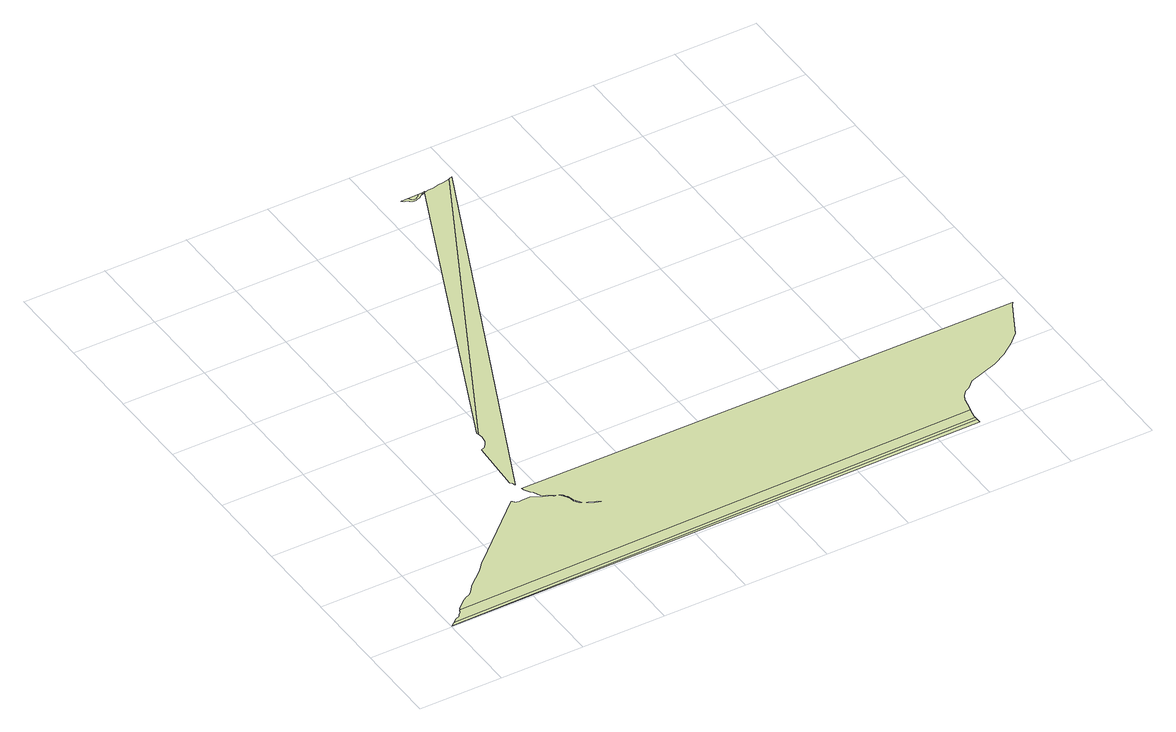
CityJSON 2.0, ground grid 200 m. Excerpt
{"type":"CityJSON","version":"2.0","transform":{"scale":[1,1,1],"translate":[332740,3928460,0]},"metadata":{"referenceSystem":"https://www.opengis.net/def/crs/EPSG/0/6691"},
"CityObjects":{
"landuse1":{"type":"LandUse","attributes":{"class":"203","LandUseDetailAttribute.orgLandUse":"10400","LandUseDetailAttribute.prefecture":"14","LandUseDetailAttribute.city":"14150","LandUseDetailAttribute.note":"都道府県","LandUseDetailAttribute.surveyYear":2015},"geometry":[{"type":"MultiSurface","lod":"1","boundaries":[[[0,1,2]]]}]},
"landuse2":{"type":"LandUse","attributes":{"class":"203","LandUseDetailAttribute.orgLandUse":"10400","LandUseDetailAttribute.prefecture":"14","LandUseDetailAttribute.city":"14150","LandUseDetailAttribute.note":"都道府県","LandUseDetailAttribute.surveyYear":2015},"geometry":[{"type":"MultiSurface","lod":"1","boundaries":[[[1,3,4,5,2]]]}]},
"landuse3":{"type":"LandUse","attributes":{"class":"203","LandUseDetailAttribute.orgLandUse":"10400","LandUseDetailAttribute.prefecture":"14","LandUseDetailAttribute.city":"14150","LandUseDetailAttribute.note":"都道府県","LandUseDetailAttribute.surveyYear":2015},"geometry":[{"type":"MultiSurface","lod":"1","boundaries":[[[3,6,7,8,9,10,11,12,13,4]]]}]},
"landuse4":{"type":"LandUse","attributes":{"class":"203","LandUseDetailAttribute.orgLandUse":"10400","LandUseDetailAttribute.prefecture":"14","LandUseDetailAttribute.city":"14150","LandUseDetailAttribute.note":"都道府県","LandUseDetailAttribute.surveyYear":2015},"geometry":[{"type":"MultiSurface","lod":"1","boundaries":[[[14,15,16,17,18,19,20,21,22,23,24,25,26,27,28,29,30,31,32,33]]]}]},
"landuse5":{"type":"LandUse","attributes":{"class":"203","LandUseDetailAttribute.orgLandUse":"10400","LandUseDetailAttribute.prefecture":"14","LandUseDetailAttribute.city":"14150","LandUseDetailAttribute.note":"都道府県","LandUseDetailAttribute.surveyYear":2015},"geometry":[{"type":"MultiSurface","lod":"1","boundaries":[[[17,34,35,36,37,38,39,40,18]]]}]},
"landuse6":{"type":"LandUse","attributes":{"class":"203","LandUseDetailAttribute.orgLandUse":"10400","LandUseDetailAttribute.prefecture":"14","LandUseDetailAttribute.city":"14150","LandUseDetailAttribute.note":"都道府県","LandUseDetailAttribute.surveyYear":2015},"geometry":[{"type":"MultiSurface","lod":"1","boundaries":[[[41,42,43,44,45,46,47,48,49,50,51,52,53,54,55,56,57,58,59,60,61,62,63,64,65,66,67,68,69,70,71,72,73,74,75,76,77,78,79,80,81,82,83,84,85,86,87,88,89,90,91,92,93,94,95,96,97,98,99,100,101,102,103,104,105,106,107,108,109,110,111,112,113,114,115,116,117,118,119,120,121,122,123,124,125,126,127,128,129,130,131,132,133,134,135,8,7]]]}]},
"landuse7":{"type":"LandUse","attributes":{"class":"204","LandUseDetailAttribute.orgLandUse":"10500","LandUseDetailAttribute.prefecture":"14","LandUseDetailAttribute.city":"14150","LandUseDetailAttribute.note":"都道府県","LandUseDetailAttribute.surveyYear":2015},"geometry":[{"type":"MultiSurface","lod":"1","boundaries":[[[136,137,138,139,140,141,142,143,144,145,146,147,148,149,150,151,152,153,154,155,156,157,158,159,160,161,162,163,164,165,166]]]}]},
"landuse8":{"type":"LandUse","attributes":{"class":"203","LandUseDetailAttribute.orgLandUse":"10400","LandUseDetailAttribute.prefecture":"14","LandUseDetailAttribute.city":"14150","LandUseDetailAttribute.note":"都道府県","LandUseDetailAttribute.surveyYear":2015},"geometry":[{"type":"MultiSurface","lod":"1","boundaries":[[[147,146,145,144,143,142,141,140,139,138,137,148]]]}]},
"landuse9":{"type":"LandUse","attributes":{"class":"203","LandUseDetailAttribute.orgLandUse":"10400","LandUseDetailAttribute.prefecture":"14","LandUseDetailAttribute.city":"14150","LandUseDetailAttribute.note":"都道府県","LandUseDetailAttribute.surveyYear":2015},"geometry":[{"type":"MultiSurface","lod":"1","boundaries":[[[167,136,166,168]]]}]},
"landuse10":{"type":"LandUse","attributes":{"class":"203","LandUseDetailAttribute.orgLandUse":"10400","LandUseDetailAttribute.prefecture":"14","LandUseDetailAttribute.city":"14150","LandUseDetailAttribute.note":"都道府県","LandUseDetailAttribute.surveyYear":2015},"geometry":[{"type":"MultiSurface","lod":"1","boundaries":[[[167,168,169,170]]]}]}
},
"vertices":[
[1305,12,0],[1305,22,0],[3,2,0],
[1305,30,0],[13,11,0],[10,9,0],
[1305,36,0],[1309,58,0],[45,41,0],[40,32,0],[36,28,0],[34,25,0],[32,22,0],[22,18,0],
[786,1291,0],[784,1291,0],[782,1290,0],[778,1288,0],[385,524,0],[386,523,0],[386,519,0],[387,512,0],[386,502,0],[384,496,0],[382,492,0],[381,490,0],[379,487,0],[375,483,0],[373,480,0],[365,476,0],[363,475,0],[356,350,0],[360,346,0],[363,339,0],
[776,1288,0],[762,1285,0],[751,1284,0],[735,1280,0],[720,1279,0],[710,1275,0],[384,529,0],
[1311,65,0],[1317,90,0],[1318,94,0],[1322,104,0],[1332,116,0],[1345,122,0],[1362,139,0],[1433,162,0],[1466,180,0],[1502,208,0],[1503,209,0],[1523,227,0],[1544,268,0],[1566,311,0],[1573,320,0],[367,321,0],[369,314,0],[377,303,0],[382,297,0],[390,281,0],[393,277,0],[404,273,0],[405,272,0],[410,270,0],[414,267,0],[418,265,0],[423,263,0],[428,261,0],[431,258,0],[431,257,0],[432,257,0],[433,253,0],[436,250,0],[439,241,0],[441,231,0],[448,221,0],[452,216,0],[459,211,0],[463,210,0],[476,204,0],[479,203,0],[485,200,0],[489,197,0],[490,196,0],[474,202,0],[458,209,0],[450,214,0],[446,219,0],[438,230,0],[437,240,0],[433,248,0],[429,255,0],[428,256,0],[426,258,0],[422,261,0],[417,263,0],[412,264,0],[410,266,0],[411,266,0],[408,267,0],[403,270,0],[402,270,0],[397,273,0],[392,275,0],[389,276,0],[384,278,0],[382,279,0],[379,281,0],[369,287,0],[368,287,0],[366,288,0],[362,288,0],[349,287,0],[341,286,0],[339,286,0],[336,287,0],[334,287,0],[333,288,0],[331,291,0],[328,295,0],[327,296,0],[170,155,0],[166,151,0],[153,136,0],[145,128,0],[110,98,0],[108,96,0],[106,93,0],[102,88,0],[96,80,0],[89,74,0],[76,68,0],[70,64,0],[47,44,0],[46,42,0],
[706,1278,0],[696,1278,0],[695,1278,0],[692,1273,0],[688,1270,0],[684,1267,0],[680,1267,0],[677,1267,0],[675,1269,0],[673,1271,0],[673,1272,0],[672,1275,0],[670,1277,0],[653,1277,0],[654,1277,0],[656,1275,0],[660,1273,0],[661,1273,0],[664,1271,0],[668,1268,0],[669,1267,0],[675,1264,0],[678,1263,0],[681,1263,0],[683,1264,0],[685,1264,0],[687,1265,0],[690,1266,0],[692,1267,0],[697,1271,0],[699,1272,0],
[712,1279,0],[703,1273,0],
[704,1273,0],[706,1274,0]
]}
